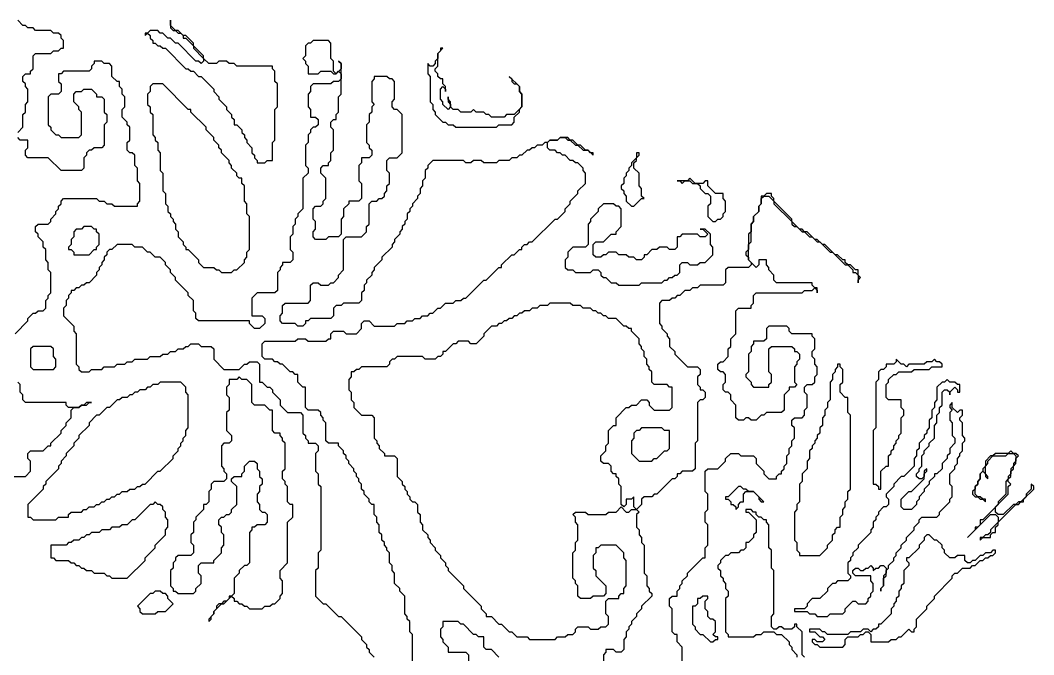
# Model space of a CAD drawing. Header units: metres. Extents: x 0 to 1000, y 0 to 1405.
# Drawn here: x 444.5 to 544, y 608.7 to 671 of the extents above; entities that cross this region are included whole.
import ezdxf

# ---------------------------------------------------------------- set-up
doc = ezdxf.new("R2010")
doc.units = ezdxf.units.M

msp = doc.modelspace()

# ---------------------------------------------------------------- linework, layer by layer
for points in [[(444.25, 660), (444.75, 660.5), (444.75, 661.75), (445, 662), (445, 662.75), (445.25, 663), (445.25, 664.25), (445, 664.5), (445, 664.75), (444.75, 665), (444.75, 665.5), (445, 665.75), (445.5, 665.75), (445.5, 666), (445.75, 666.25), (445.75, 667.5), (446, 667.75), (447.5, 667.75), (447.75, 668), (448.25, 668), (448.5, 668.25), (448.75, 668.25), (448.75, 669), (448.5, 669.25), (448.5, 669.5), (448.25, 669.75), (447.75, 669.75), (447.5, 670), (446, 670), (445.75, 670.25), (445.25, 670.25), (445, 670.5), (444.75, 670.5), (444.25, 671)], [(483, 606.75), (483, 610.75), (482.75, 611), (482.75, 612), (482.5, 612.25), (482.5, 612.5), (482.25, 612.75), (482.25, 614.5), (481.75, 615), (481.75, 615.25), (481.25, 615.75), (481.25, 616.75), (481, 617), (481, 617.5), (480.75, 617.75), (480.75, 618.75), (480.5, 619), (480.5, 619.25), (480.25, 619.5), (480.25, 619.75), (480, 620), (480, 620.5), (479.75, 620.75), (479.75, 621.5), (479.5, 621.75), (479.5, 622.25), (479.25, 622.5), (479.25, 623.5), (479, 623.5), (478.75, 623.75), (478.75, 624), (478.25, 624.5), (478.25, 624.75), (478, 625), (478, 625.5), (477.75, 625.75), (477.75, 626), (477.5, 626.25), (477.5, 626.5), (477.25, 626.75), (477.25, 627), (476.75, 627.5), (476.75, 627.75), (476.5, 628), (476.5, 628.25), (476.25, 628.5), (476.25, 628.75), (475.75, 629.25), (475.75, 629.5), (474.75, 629.5), (474.5, 629.75), (474.5, 631.5), (474.25, 631.75), (474.25, 632), (474, 632.25), (474, 632.5), (473.75, 632.75), (472.75, 632.75), (472.5, 633), (472.5, 635), (472.25, 635), (471.75, 635.5), (471.75, 636.25), (471.5, 636.25), (471.25, 636.5), (471, 636.5), (470.25, 637.25), (470, 637.25), (469.75, 637.5), (469.5, 637.5), (469.25, 637.75), (468.5, 637.75), (468.25, 638), (468.25, 639.25), (468.5, 639.5), (471.5, 639.5), (471.75, 639.75), (472.5, 639.75), (472.75, 639.5), (474.5, 639.5), (474.75, 639.75), (475, 639.75), (475, 640.25), (475.25, 640.5), (476.25, 640.5), (476.5, 640.25), (477.5, 640.25), (478, 640.75), (478, 641.25), (478.25, 641.5), (478.75, 641.5), (479.25, 641), (481.25, 641), (481.5, 641.25), (482.25, 641.25), (482.5, 641.5), (483, 641.5), (483.25, 641.75), (483.75, 641.75), (484, 642), (484.5, 642), (484.75, 642.25), (485, 642.25), (485.5, 642.75), (485.75, 642.75), (486.25, 643.25), (487, 643.25), (487.25, 643.5), (487.75, 643.5), (488, 643.75), (488.25, 643.75), (490, 645.5), (490.25, 645.5), (491.5, 646.75), (491.75, 646.75), (491.75, 647), (492.75, 648), (493, 648), (493.5, 648.5), (493.75, 648.5), (493.75, 648.75), (494, 649), (494.25, 649), (494.5, 649.25), (494.75, 649.25), (497, 651.5), (497.25, 651.5), (498, 652.25), (498, 652.5), (498.5, 653), (498.5, 653.25), (499.25, 654), (499.25, 654.25), (500, 655), (500, 656), (499.75, 656.25), (499.75, 656.5), (499.25, 657), (499, 657), (498.75, 657.25), (498.5, 657.25), (498, 657.75), (497.75, 657.75), (497.5, 658), (497.25, 658), (497, 658.25), (496.5, 658.25), (496.25, 658.5), (496.25, 659), (496.5, 659.25), (497.25, 659.25), (497.5, 659.5), (498, 659.5), (498.25, 659.25), (498.5, 659.25), (499, 658.75), (499.25, 658.75), (499.75, 658.25), (500.25, 658.25), (500.75, 657.75), (500.75, 658), (500.5, 658), (500.25, 658.25), (500, 658.25), (499.5, 658.75), (499.25, 658.75), (498.75, 659.25), (498.5, 659.25), (498.25, 659.5), (497.5, 659.5), (497.25, 659.25), (496.5, 659.25), (496.25, 659), (496, 659), (495.75, 658.75), (495.25, 658.75), (495, 658.5), (494.75, 658.5), (494.5, 658.25), (494.25, 658.25), (493.75, 657.75), (493.5, 657.75), (493.25, 657.5), (492.75, 657.5), (492.5, 657.25), (491.5, 657.25), (491.25, 657), (490, 657), (489.75, 657.25), (489, 657.25), (488.75, 657), (488.25, 657), (488, 657.25), (485, 657.25), (484.5, 656.75), (484.5, 656.5), (484.25, 656.25), (484.25, 655.5), (484, 655.25), (484, 654.75), (483.75, 654.5), (483.75, 654), (483.5, 653.75), (483.5, 653.5), (483, 653), (483, 652.75), (482.75, 652.5), (482.75, 652.25), (482.5, 652), (482.5, 651.5), (482.25, 651.25), (482.25, 651), (482, 650.75), (482, 650.5), (481.75, 650.25), (481.75, 650), (481.25, 649.5), (481.25, 649.25), (481, 649), (481, 648.75), (480, 647.75), (480, 647.5), (479.25, 646.75), (479.25, 646.5), (479, 646.25), (479, 646), (478.5, 645.5), (478.5, 645.25), (478.25, 645), (478.25, 644.5), (478, 644.25), (478, 643.5), (477.75, 643.25), (476.25, 643.25), (476, 643), (475.5, 643), (475.25, 642.75), (475.25, 642), (475, 641.75), (473, 641.75), (472.75, 641.5), (472.5, 641.5), (472.5, 641.25), (472.25, 641), (471.75, 641), (471.5, 641.25), (470.25, 641.25), (470, 641.5), (470, 642), (470.25, 642.25), (470.25, 643), (470.5, 643.25), (472.75, 643.25), (473, 643.5), (473, 645), (473.25, 645.25), (473.75, 645.25), (474, 645), (474.75, 645), (475, 645.25), (475.25, 645.25), (475.75, 645.75), (475.75, 646), (476.25, 646.5), (476.25, 649.5), (476.5, 649.75), (478, 649.75), (478.5, 650.25), (478.5, 650.75), (478.75, 651), (478.75, 653), (479, 653.25), (479.5, 653.25), (479.75, 653.5), (480, 653.5), (480.25, 653.75), (480.25, 654), (480.5, 654.25), (480.5, 654.75), (480.75, 655), (480.75, 656), (480.5, 656.25), (480.5, 657.25), (480.75, 657.5), (481.5, 657.5), (482, 658), (482, 661.75), (481.5, 662.25), (481.25, 662.25), (481, 662.5), (481, 663), (481.25, 663.25), (481.25, 665), (481, 665.25), (480.75, 665.25), (480.5, 665.5), (479.25, 665.5), (479.25, 665.25), (479, 665), (479, 663), (479.25, 662.75), (479, 662.5), (479, 662), (478.75, 661.75), (478.75, 661), (478.5, 660.75), (478.5, 659), (478.75, 658.75), (478.75, 658.5), (479, 658.25), (479, 657.75), (478.75, 657.5), (478, 657.5), (478, 657), (477.75, 656.75), (477.75, 655.25), (478, 655), (478, 653.5), (477.75, 653.25), (476.75, 653.25), (476.75, 653), (476.25, 652.5), (476.25, 651.75), (476, 651.5), (476, 650), (475.75, 649.75), (474.75, 649.75), (474.5, 649.5), (473.5, 649.5), (473.25, 649.75), (473.25, 650.25), (473.5, 650.5), (473.5, 651.25), (473.25, 651.5), (473.25, 652.5), (473.5, 652.75), (474, 652.75), (474.25, 653), (474.25, 653.25), (474.5, 653.5), (474.5, 655.5), (474, 656), (474, 656.5), (474.25, 656.75), (474.75, 656.75), (474.75, 657), (475, 657.25), (475, 658), (475.25, 658.25), (475.25, 660.25), (475, 660.5), (475, 661), (475.25, 661.25), (475.5, 661.25), (475.5, 661.75), (475.75, 662), (475.75, 663.5), (476, 663.75), (476, 666.75), (475.75, 667), (476, 666.75), (476, 666.25), (475.5, 665.75), (475.25, 666), (475.25, 667), (475, 667.25), (475, 668.75), (474.75, 669), (473.25, 669), (473, 668.75), (472.75, 668.75), (472.5, 668.5), (472.5, 667.5), (472.25, 667.25), (472.5, 667), (472.5, 666.75), (472.75, 666.5), (472.75, 665.75), (473.75, 665.75), (474, 666), (475, 666), (475.25, 665.75), (475.5, 665.75), (475.75, 666), (476, 665.75), (476, 665.25), (475.75, 665), (475.25, 665), (475, 664.75), (473.25, 664.75), (473, 664.5), (473, 664), (472.75, 663.75), (472.75, 662.5), (473, 662.25), (473, 661.5), (473.5, 661.5), (473.75, 661.25), (473.75, 660.75), (473.5, 660.5), (473.25, 660.5), (473, 660.25), (473, 660), (472.75, 659.75), (472.75, 659), (472.5, 658.75), (472.5, 656.75), (472.75, 656.5), (472.75, 656), (472.25, 655.5), (472.25, 652.5), (471.75, 652), (471.75, 651.75), (471.5, 651.5), (471.5, 651), (471.25, 650.75), (471.25, 650), (471, 649.75), (471, 648.5), (471.25, 648.25), (471.25, 647.5), (471, 647.25), (470.25, 647.25), (470.25, 647), (470, 646.75), (470, 646.5), (469.75, 646.25), (469.75, 644.5), (469.5, 644.25), (467.75, 644.25), (467.25, 643.75), (467.25, 642), (468.25, 642), (468.5, 641.75), (468.5, 641.25), (468, 640.75), (467.5, 640.75), (467, 641.25), (467, 641.5), (462, 641.5), (461.75, 641.75), (461.75, 642.25), (461.5, 642.5), (461.5, 643.5), (461, 644), (461, 644.25), (459.75, 645.5), (459.75, 645.75), (459.25, 646.25), (459.25, 646.5), (458.75, 647), (458.75, 647.25), (458.25, 647.75), (457.75, 647.75), (457.25, 648.25), (457, 648.25), (456.5, 648.75), (455.75, 648.75), (455.5, 649), (454, 649), (453.5, 648.5), (453.25, 648.5), (453, 648.25), (453, 648), (452.75, 647.75), (452.75, 647.5), (452.5, 647.25), (452.5, 647), (452.25, 646.75), (452.25, 646.5), (452, 646.25), (452, 646), (451.25, 645.25), (451, 645.25), (450.75, 645), (450.5, 645), (450.25, 644.75), (450, 644.75), (449.75, 644.5), (449.5, 644.5), (449.5, 644.25), (449.25, 644), (449.25, 643.75), (449, 643.5), (449, 643), (448.75, 642.75), (448.75, 642), (449.75, 641), (449.75, 640.5), (450, 640.25), (450, 637.25), (450.25, 637), (450.25, 636.75), (450.5, 636.5), (451.25, 636.5), (451.5, 636.75), (452.5, 636.75), (452.75, 637), (453.75, 637), (454, 637.25), (454.75, 637.25), (455, 637.5), (455.5, 637.5), (455.75, 637.75), (457, 637.75), (457.25, 638), (458.25, 638), (458.5, 638.25), (459, 638.25), (459.25, 638.5), (459.75, 638.5), (460, 638.75), (460.5, 638.75), (460.75, 639), (461, 639), (461.25, 639.25), (462, 639.25), (462.25, 639), (463.25, 639), (463.5, 638.75), (463.5, 637.75), (464.5, 636.75), (466, 636.75), (466.5, 637.25), (466.75, 637.25), (467, 637.5), (467.75, 637.5), (468, 637.25), (468, 635.5), (468.25, 635.5), (468.75, 635), (469, 635), (469.25, 634.75), (469.25, 634.5), (470, 633.75), (470, 633.25), (470.75, 632.5), (472, 632.5), (472.25, 632.25), (472.25, 630.5), (472.5, 630.25), (472.5, 630), (472.75, 629.75), (472.75, 629.5), (473.5, 629.5), (473.75, 629.25), (473.75, 628.75), (473.5, 628.5), (473.5, 626.75), (473.75, 626.5), (473.75, 625.5), (474, 625.25), (474, 619), (473.75, 618.75), (473.75, 617.25), (473.5, 617), (473.5, 614.5), (474.25, 613.75), (474.5, 613.75), (475.75, 612.5), (476, 612.5), (478, 610.5), (478, 610.25), (478.5, 609.75), (478.5, 609.5), (478.75, 609.25), (478.75, 609), (479.25, 608.5)], [(444, 640.25), (445.25, 641.5), (445.25, 641.75), (445.75, 642.25), (446, 642.25), (446.25, 642.5), (446.75, 642.5), (447, 642.75), (447, 643.5), (447.25, 643.75), (447.25, 644), (447.5, 644.25), (447.5, 646.25), (447.25, 646.5), (447.25, 647.25), (447, 647.5), (447, 648.5), (446.75, 648.75), (446.75, 649.25), (446.25, 649.75), (446.25, 650), (446, 650.25), (446, 650.75), (446.25, 651), (447.25, 651), (447.5, 651.25), (447.5, 651.5), (448, 652), (448, 652.25), (448.25, 652.5), (448.25, 652.75), (448.5, 653), (448.5, 653.25), (448.75, 653.5), (452, 653.5), (452.25, 653.25), (452.75, 653.25), (453, 653), (453.5, 653), (453.75, 652.75), (456, 652.75), (456, 653), (456.25, 653.25), (456.25, 655), (456, 655.25), (456, 656.5), (455.75, 656.75), (455.75, 657.75), (455.5, 658), (455.25, 658), (455, 658.25), (455, 659), (455.25, 659.25), (455.25, 660.5), (455, 660.75), (455, 661), (454.5, 661.5), (454.5, 662.25), (454.75, 662.5), (454.75, 663.5), (454.5, 663.75), (454.5, 664.25), (454.25, 664.5), (454.25, 665), (454, 665), (453.5, 665.5), (453.5, 666.5), (453.25, 666.75), (452.75, 666.75), (452.5, 667), (451.75, 667), (451.75, 666.75), (451.5, 666.5), (451.5, 666.25), (451.25, 666), (448.75, 666), (448.5, 665.75), (448.25, 665.75), (448.25, 665), (448.5, 664.75), (448.5, 664), (448.25, 663.75), (447.5, 663.75), (447.25, 663.5), (447.25, 660.75), (447.5, 660.5), (447.5, 660.25), (448, 659.75), (448.25, 659.75), (448.5, 659.5), (450.25, 659.5), (450.5, 659.75), (450.5, 662), (450.25, 662.25), (450.25, 662.5), (449.75, 663), (449.75, 663.75), (450, 664), (450.5, 664), (450.75, 664.25), (451.5, 664.25), (452, 663.75), (452, 663.5), (452.5, 663.5), (452.75, 663.25), (452.75, 662), (453, 661.75), (453, 661), (452.75, 660.75), (452.75, 658.75), (452.5, 658.5), (451.75, 658.5), (451.5, 658.25), (451.25, 658.25), (451, 658), (451, 657.75), (450.75, 657.5), (450.75, 656.5), (450.5, 656.25), (448.5, 656.25), (447.25, 657.5), (445.25, 657.5), (445, 657.75), (445, 658.25), (445.25, 658.5), (445.25, 659.25), (444.5, 659.25), (444.25, 659.5)], [(509.5, 608), (509.5, 609.5), (509, 610), (509, 610.75), (508.75, 610.75), (508.5, 611), (508.5, 613.25), (508.25, 613.5), (508.25, 614.25), (508.5, 614.5), (509, 614.5), (509, 615), (509.25, 615.25), (509.25, 615.5), (509.5, 615.75), (509.5, 616), (510, 616.5), (510, 616.75), (511.5, 618.25), (511.75, 618.25), (511.75, 619.25), (512, 619.5), (512, 621.5), (511.75, 621.75), (511.75, 622.75), (512, 623), (512, 624.5), (511.75, 624.75), (511.75, 626.75), (512, 627), (513, 627), (513.75, 627.75), (513.75, 628), (514.25, 628.5), (515, 628.5), (515.25, 628.25), (516.5, 628.25), (516.75, 628), (516.75, 627.5), (517.5, 626.75), (517.5, 626.5), (518, 626), (518.75, 626), (518.75, 626.25), (519, 626.5), (519.25, 626.5), (519.25, 626.75), (519.5, 627), (519.5, 627.25), (519.75, 627.5), (519.75, 628.25), (520, 628.5), (520, 629), (520.25, 629.25), (520.25, 629.75), (520.5, 630), (520.5, 631), (520.25, 631.25), (520.25, 631.75), (520.5, 632), (521.25, 632), (521.5, 632.25), (521.5, 632.75), (521.75, 633), (521.75, 634.25), (521.5, 634.5), (521.5, 635), (521.75, 635.25), (522.25, 635.25), (522.5, 635.5), (522.5, 636), (522.75, 636.25), (522.75, 637), (522.5, 637.25), (522.5, 637.75), (522.25, 638), (522.25, 638.5), (522.5, 638.75), (522.5, 639.75), (522.25, 640), (522.25, 640.25), (520.25, 640.25), (520, 640.5), (520, 640.75), (519.75, 641), (518, 641), (517.75, 640.75), (517.75, 639.75), (517.5, 639.5), (516.5, 639.5), (516.5, 639.25), (516.25, 639), (516.25, 638.5), (516, 638.25), (516, 636.5), (515.75, 636.25), (515.75, 636), (516.25, 635.5), (516.25, 635.25), (516.5, 635), (518, 635), (518, 635.25), (518.25, 635.5), (518.25, 636.25), (518, 636.5), (518, 638.75), (518.25, 639), (520.25, 639), (520.5, 638.75), (520.5, 638.5), (520.75, 638.5), (521, 638.25), (521, 637.75), (520.75, 637.5), (520.75, 637.25), (520.5, 637), (520.5, 635.5), (520.75, 635.25), (520.5, 635), (520, 635), (520, 634.75), (519.5, 634.25), (519.5, 632.75), (519.25, 632.5), (517.75, 632.5), (517.5, 632.25), (517.25, 632.25), (516.75, 631.75), (516.25, 631.75), (516, 632), (515.75, 632), (515.5, 631.75), (515, 631.75), (514.75, 632), (514.75, 633.25), (514.25, 633.75), (514.25, 634.25), (514, 634.5), (513.75, 634.5), (513.5, 634.75), (513.5, 635.25), (513.75, 635.5), (513.75, 636.25), (513.5, 636.5), (513.25, 636.5), (513, 636.75), (513, 637.25), (513.25, 637.5), (513.5, 637.5), (514, 638), (514, 638.75), (514.25, 639), (514.25, 639.75), (514.75, 640.25), (514.75, 642.5), (515, 642.75), (516.25, 642.75), (516.25, 643), (516.5, 643.25), (516.5, 644), (516.75, 644.25), (521.25, 644.25), (521.5, 644.5), (522.25, 644.5), (522.5, 644.75), (522.75, 644.5), (522.75, 644.25), (522.75, 644.75), (522.5, 644.75), (522.25, 645), (522.25, 645.25), (518.75, 645.25), (518.5, 645.5), (518.5, 646), (518, 646.5), (518, 646.75), (517.75, 647), (517.75, 647.5), (517, 647.5), (517, 647), (516.75, 646.75), (516, 647.5), (516, 649), (516.25, 649.25), (516.25, 651), (516.5, 651.25), (516.5, 651.75), (517, 652.25), (517, 652.75), (517.25, 653), (517.25, 653.5), (517.5, 653.75), (518, 653.75), (518.5, 653.25), (518.5, 653), (520.25, 651.25), (520.25, 651), (520.5, 650.75), (520.75, 650.75), (521.25, 650.25), (521.5, 650.25), (522, 649.75), (522.25, 649.75), (522.75, 649.25), (523, 649.25), (524, 648.25), (524.25, 648.25), (525.5, 647), (525.75, 647), (526.25, 646.5), (526.25, 646.25), (526.5, 646.25), (526.75, 646), (526.75, 645.25), (526.75, 645.5), (527, 645.75), (526.75, 646), (526.75, 646.5), (526.5, 646.5), (526, 647), (525.75, 647), (525.5, 647.25), (525.5, 647.5), (525.25, 647.5), (524.75, 648), (524.5, 648), (523.5, 649), (523.25, 649), (522.75, 649.5), (522.5, 649.5), (521.75, 650.25), (521.5, 650.25), (521.25, 650.5), (521, 650.5), (520.25, 651.25), (520.25, 651.5), (518.5, 653.25), (518.5, 653.5), (518.25, 653.75), (518.25, 654), (517.75, 654), (517.5, 653.75), (517.25, 653.75), (517.25, 653), (517, 652.75), (517, 652.25), (516.5, 651.75), (516.5, 651.25), (516.25, 651), (516.25, 650.25), (516, 650), (516, 648.5), (515.75, 648.25), (515.75, 648), (516, 647.75), (516, 647.5), (516.25, 647.25), (516.25, 647), (516, 646.75), (514, 646.75), (513.75, 646.5), (513.75, 645.25), (513.5, 645), (511.25, 645), (511, 644.75), (510.5, 644.75), (510.25, 644.5), (509.75, 644.5), (509.25, 644), (509, 644), (508.75, 643.75), (508.5, 643.75), (508.25, 643.5), (507.5, 643.5), (507.25, 643.25), (507.25, 641.25), (507.5, 641), (507.5, 640.75), (508, 640.25), (508, 640), (508.25, 639.75), (508.25, 639), (508.75, 638.5), (508.75, 638.25), (510, 637), (511, 637), (511.25, 636.75), (511.25, 636.25), (511, 636), (511, 635.25), (511.25, 635), (511.25, 634.75), (511.5, 634.75), (511.75, 634.5), (511.75, 634), (511.5, 633.75), (511.25, 633.75), (511, 633.5), (511, 629.75), (510.75, 629.5), (510.75, 627), (510.5, 626.75), (509.5, 626.75), (509.25, 626.5), (509, 626.5), (509, 626.25), (508.75, 626), (508.5, 626), (507, 624.5), (506.75, 624.5), (506.5, 624.25), (505.75, 624.25), (505.5, 624), (505.5, 623.5), (505, 623), (504.75, 623.25), (504.75, 624.25), (504.5, 624), (504, 624), (504, 623.5), (503.75, 623.25), (503.5, 623.5), (503.5, 625.25), (503.25, 625.5), (503.25, 626), (503, 626.25), (503, 626.5), (502.75, 626.5), (502.5, 626.75), (502.5, 627.25), (502.25, 627.5), (501.75, 627.5), (501.5, 627.75), (501.5, 628.25), (502, 628.75), (502, 629.25), (502.25, 629.5), (502.25, 630.75), (502.75, 631.25), (503, 631.25), (503, 632), (504, 633), (504.25, 633), (504.5, 633.25), (505, 633.25), (505.5, 633.75), (506, 633.75), (506.25, 633.5), (506.25, 633.25), (506.75, 632.75), (508.25, 632.75), (508.5, 633), (508.5, 635), (508.25, 635), (508, 635.25), (506.75, 635.25), (506.5, 635.5), (506.5, 636.5), (506.25, 636.75), (506.25, 637), (506, 637.25), (506, 637.75), (505.75, 638), (505.75, 638.5), (505.5, 638.75), (505.5, 639), (505.25, 639.25), (505.25, 639.75), (504.5, 640.5), (504.5, 640.75), (504.25, 640.75), (504, 641), (503.75, 641), (503, 641.75), (502.25, 641.75), (502, 642), (501.75, 642), (501.5, 642.25), (501.25, 642.25), (501, 642.5), (500.75, 642.5), (500.5, 642.75), (499.75, 642.75), (499.5, 643), (498.75, 643), (498.5, 643.25), (496.5, 643.25), (496.25, 643), (495.5, 643), (495.25, 642.75), (494.75, 642.75), (494.5, 642.5), (494, 642.5), (493.75, 642.25), (493.5, 642.25), (493.25, 642), (493, 642), (492.75, 641.75), (492.5, 641.75), (492.25, 641.5), (492, 641.5), (491.75, 641.25), (491.5, 641.25), (491.25, 641), (490.75, 641), (490, 640.25), (490, 640), (489.25, 639.25), (488.75, 639.25), (488.5, 639.5), (487.5, 639.5), (487.25, 639.25), (487, 639.25), (486.25, 638.5), (486, 638.5), (486, 638.25), (485.75, 638), (485.5, 638), (485.25, 637.75), (484.25, 637.75), (484, 638), (481.5, 638), (481.25, 637.75), (481, 637.75), (480.75, 637.5), (480.75, 637.25), (480.5, 637), (478, 637), (477.75, 636.75), (477.5, 636.75), (477.25, 636.5), (477, 636.5), (477, 636), (476.75, 635.75), (476.75, 634.75), (477, 634.5), (477, 633.75), (477.25, 633.5), (477.25, 633), (478, 632.25), (479, 632.25), (479.25, 632), (479.25, 630), (479.5, 629.75), (479.5, 629.5), (479.75, 629.25), (479.75, 629), (480.25, 628.5), (480.25, 628.25), (481.25, 628.25), (481.5, 628), (481.5, 626.25), (482, 625.75), (482, 625.5), (482.25, 625.25), (482.25, 625), (482.5, 624.75), (482.5, 624.5), (482.75, 624.25), (482.75, 624), (483, 623.75), (483.25, 623.75), (483.5, 623.5), (483.5, 622.75), (483.75, 622.5), (483.75, 621.75), (484, 621.5), (484, 621), (484.5, 620.5), (484.5, 620.25), (484.75, 620), (484.75, 619.75), (485.25, 619.25), (485.25, 619), (485.75, 618.5), (485.75, 618.25), (486.25, 617.75), (486.25, 617.5), (486.5, 617.25), (486.5, 617), (488, 615.5), (488, 615.25), (489.75, 613.5), (489.75, 613.25), (490.25, 612.75), (490.25, 612.5), (490.75, 612.5), (491.5, 611.75), (491.75, 611.75), (492.5, 611), (492.75, 611), (493.25, 610.5), (494.25, 610.5), (494.5, 610.25), (497, 610.25), (497.25, 610.5), (498, 610.5), (498.25, 610.75), (498.75, 610.75), (499, 611), (499, 611.25), (499.25, 611.5), (500.25, 611.5), (500.5, 611.25), (501.25, 611.25), (501.5, 611.5), (502, 611.5), (502.25, 611.75), (502.25, 612.5), (502, 612.75), (502, 614), (502.25, 614.25), (503.25, 614.25), (503.25, 614.5), (503.5, 614.75), (503.75, 614.75), (503.75, 615.25), (504, 615.5), (504, 618), (503.75, 618.25), (503.75, 618.75), (503, 619.5), (501.5, 619.5), (501.25, 619.25), (501, 619.25), (501, 618.75), (500.75, 618.5), (500.75, 617.25), (501, 617), (501, 616.5), (502, 615.5), (502, 614.75), (501.75, 614.5), (500.75, 614.5), (500.5, 614.25), (499.5, 614.25), (499.25, 614.5), (499.25, 615.5), (499, 615.75), (499, 616), (498.75, 616.25), (498.75, 618.75), (499, 619), (499, 619.75), (499.25, 620), (499.25, 621.5), (499, 621.75), (499, 622.25), (498.75, 622.5), (499, 622.75), (500, 622.75), (500.25, 622.5), (502, 622.5), (502.25, 622.75), (503, 622.75), (503.5, 623.25), (504, 622.75), (504.25, 622.75), (504.5, 623), (505, 623), (505.25, 622.75), (505, 622.5), (505, 621.25), (505.25, 621), (505.25, 620.5), (505.5, 620.25), (505.5, 619.75), (505.75, 619.5), (505.75, 616.75), (506, 616.5), (506, 615.5), (506.25, 615.25), (506.25, 615), (506.5, 614.75), (506.5, 614.5), (505.5, 613.5), (505.5, 613.25), (505, 612.75), (505, 612.5), (504.5, 612), (504.5, 611.75), (504.25, 611.5), (504.25, 611.25), (504, 611), (504, 610.5), (503.75, 610.25), (503.75, 609.25), (503.5, 609), (503, 609), (502.75, 609.25), (502, 609.25), (502, 609), (501.75, 608.75), (501.75, 607.75)], [(443.75, 626.25), (445, 626.25), (445.5, 626.75), (445.5, 627.75), (445.25, 628), (445.25, 628.5), (445.5, 628.75), (446.75, 628.75), (447.25, 629.25), (447.5, 629.25), (447.5, 629.5), (448.5, 630.5), (448.5, 630.75), (449, 631.25), (449, 631.5), (449.5, 632), (449.5, 632.75), (449.75, 633), (450.25, 633), (450.5, 633.25), (451, 633.25), (451.25, 633.5), (451.5, 633.5), (451, 633.5), (450.75, 633.25), (450.5, 633.25), (450.25, 633), (449.25, 633), (449, 633.25), (449, 633.5), (445, 633.5), (444.75, 633.75), (444.75, 634.25), (444.5, 634.5), (444.5, 635.25), (444.25, 635.5)], [(521.5, 608.5), (521.25, 608.75), (521.25, 611), (520.75, 611.5), (520.75, 611.75), (520.5, 611.75), (520.5, 611.5), (520.25, 611.25), (519.5, 611.25), (519.25, 611.5), (519, 611.5), (518.75, 611.25), (518.5, 611.25), (518.25, 611.5), (518.25, 612.5), (518.5, 612.75), (518.5, 617), (518.25, 617.25), (518.25, 619), (518, 619.25), (518, 621.5), (517.75, 621.75), (517.75, 622), (517.5, 622), (517.25, 622.25), (517, 622.25), (516.75, 622.5), (516.75, 622.75), (516.5, 622.75), (516.25, 623), (515.75, 623), (515.75, 622.75), (516, 622.75), (516.75, 622), (516.75, 620.75), (516.5, 620.5), (516.5, 620.25), (516, 619.75), (515.75, 619.75), (515.75, 619.25), (515.5, 619), (515.25, 619), (515, 618.75), (514.25, 618.75), (514, 618.5), (513.75, 618.5), (513.25, 618), (513.25, 617.75), (513, 617.5), (513, 617.25), (513.25, 617), (513.25, 616.5), (513.5, 616.25), (513.5, 616), (513.75, 615.75), (513.75, 615.25), (514, 615), (514, 614.5), (513.75, 614.25), (513.75, 611), (514, 610.75), (514, 610.5), (516.5, 610.5), (516.75, 610.75), (517.25, 610.75), (517.5, 611), (518.5, 611), (518.75, 610.75), (519.25, 610.75), (520, 610), (520, 609.75), (520.25, 609.5), (520.25, 609.25), (520.75, 608.75), (520.75, 608.5)], [(491.5, 608.5), (490.75, 609.25), (490.25, 609.25), (490, 609.5), (490, 610.5), (489.5, 610.5), (489.25, 610.75), (489, 610.75), (488, 611.75), (487.75, 611.75), (487.5, 612), (486, 612), (486, 611.5), (485.75, 611.25), (485.75, 610.5), (486, 610.25), (486, 610), (486.5, 609.5), (486.5, 609), (488.25, 609), (488.5, 608.75), (488.5, 608)]]:
    msp.add_lwpolyline(points)
for points in [[(459.25, 671), (459.25, 670.25), (459.5, 670), (459.75, 670), (460, 669.75), (460.25, 669.75), (460.5, 669.5), (460.5, 669.25), (460.75, 669.25), (461.5, 668.5), (461.5, 668.25), (462.5, 667.25), (462.5, 667), (462.25, 666.75), (462, 667), (461.75, 667), (460, 668.75), (459.75, 668.75), (459.25, 669.25), (459, 669.25), (458.5, 669.75), (458.25, 669.75), (458, 670), (457.25, 670), (457, 669.75), (456.75, 669.75), (456.75, 669.5), (457, 669.75), (457.25, 669.5), (457.25, 669.25), (457.5, 669), (457.5, 668.75), (457.75, 668.75), (458, 668.5), (458.25, 668.5), (458.5, 668.25), (458.75, 668.25), (460.75, 666.25), (461, 666.25), (461.25, 666), (461.5, 666), (462, 665.5), (462.25, 665.5), (463.5, 664.25), (463.5, 664), (464, 663.5), (464, 663.25), (464.75, 662.5), (464.75, 662.25), (465.25, 661.75), (465.25, 661.5), (465.5, 661.25), (465.5, 660.75), (465.75, 660.75), (466.25, 660.25), (466.25, 660), (466.5, 659.75), (466.5, 659.5), (466.75, 659.25), (466.75, 659), (467.25, 658.5), (467.25, 658), (467.5, 657.75), (467.5, 657.5), (467.75, 657.25), (467.75, 657), (468.5, 657), (468.75, 657.25), (469.25, 657.25), (469.25, 659), (469.5, 659.25), (469.5, 662.25), (469.75, 662.5), (469.75, 664.75), (469.5, 665), (469.5, 666), (469.25, 666.25), (469.25, 666.5), (465.75, 666.5), (465.5, 666.75), (465, 666.75), (464.75, 667), (464, 667), (463.75, 666.75), (463, 666.75), (462.5, 667.25), (462.5, 667.5), (461.5, 668.5), (461.5, 668.75), (460.75, 669.5), (460.5, 669.5), (460, 670), (459.75, 670), (459.25, 670.5)], [(485.75, 668.25), (485.75, 668), (485.5, 667.75), (485.5, 667.25), (485.25, 667), (485.25, 666.75), (485, 666.5), (484.75, 666.5), (484.5, 666.75), (484.5, 665.75), (484.75, 665.5), (484.75, 663), (485, 662.75), (485, 662.25), (485.25, 662), (485.25, 661.75), (486, 661), (486.25, 661), (486.5, 660.75), (487, 660.75), (487.25, 660.5), (491.25, 660.5), (491.5, 660.75), (492.75, 660.75), (493, 661), (493, 661.5), (493.5, 662), (493.5, 662.25), (493.75, 662.5), (493.75, 663.75), (493.5, 664), (493.5, 664.5), (492.5, 665.5), (492.75, 665.25), (492.75, 665), (493, 664.75), (493.25, 664.75), (493.5, 664.5), (493.5, 664), (493.75, 663.75), (493.75, 662.5), (493, 661.75), (492.25, 661.75), (492, 661.5), (490.75, 661.5), (490.5, 661.75), (490.25, 661.75), (490, 662), (489.25, 662), (489, 662.25), (488.75, 662), (487.75, 662), (487.5, 662.25), (487, 662.25), (486.75, 662.5), (486.75, 663), (486.5, 663.25), (486.5, 663.5), (486.5, 663), (486.75, 662.75), (486.75, 662.5), (486.5, 662.25), (486, 662.75), (486, 663), (485.75, 663.25), (485.75, 664.25), (486, 664.5), (486.25, 664.25), (486.25, 664), (486.25, 664.5), (486, 664.75), (486, 665.25), (485.75, 665.25), (485.5, 665.5), (485.5, 665.75), (485.25, 666), (485.25, 666.25), (485.5, 666.5), (485.5, 667.75), (486, 668.25)], [(457.5, 664.75), (457.25, 664.5), (457.25, 664), (457, 663.75), (457, 662.75), (457.25, 662.5), (457.25, 662), (457.5, 661.75), (457.5, 659.75), (457.75, 659.5), (457.75, 659.25), (458, 659), (458, 658.25), (458.25, 658), (458.25, 656.25), (458.5, 656), (458.5, 654.25), (458.75, 654), (458.75, 653), (459, 652.75), (459, 652.25), (459.25, 652), (459.25, 651.75), (459.5, 651.5), (459.5, 651.25), (459.75, 651), (459.75, 650.5), (460, 650.25), (460, 649.75), (460.5, 649.25), (460.5, 649), (460.75, 648.75), (460.75, 648.5), (461, 648.5), (462, 647.5), (462, 647.25), (462.5, 646.75), (463.5, 646.75), (463.75, 646.5), (464, 646.5), (464.25, 646.25), (465.25, 646.25), (465.5, 646.5), (465.75, 646.5), (466.5, 647.25), (466.5, 647.5), (466.75, 647.75), (466.75, 648.25), (467, 648.5), (467, 651.75), (466.75, 652), (466.75, 653), (466.5, 653.25), (466.5, 654.75), (466.25, 655), (466.25, 655.5), (466, 655.5), (465.75, 655.75), (465.75, 656), (465.25, 656.5), (465.25, 656.75), (465, 657), (465, 657.25), (464.25, 658), (464.25, 658.25), (464, 658.5), (464, 658.75), (463.5, 659.25), (463.5, 659.5), (462.75, 660.25), (462.75, 660.5), (461.25, 662), (461.25, 662.25), (461, 662.25), (458.5, 664.75)], [(505, 658), (505, 657.5), (504.5, 657), (504.5, 656.75), (504.25, 656.5), (504.25, 656.25), (504, 656), (504, 655.75), (503.75, 655.5), (503.75, 655), (503.5, 654.75), (503.5, 654.5), (503.75, 654.25), (503.75, 654), (504, 653.75), (504, 653.25), (504.5, 652.75), (504.75, 652.75), (505.5, 653.5), (505.75, 653.5), (505.5, 653.75), (505.5, 654.5), (505.25, 654.75), (505.25, 656), (504.75, 656.5), (504.75, 657), (505, 657.25), (505, 657.5), (505.25, 657.75), (505.25, 658)], [(510.25, 655.5), (510, 655.25), (509, 655.25), (509.25, 655.25), (509.5, 655), (509.75, 655.25), (510.25, 655.25), (510.5, 655), (511, 655), (511.25, 654.75), (511.25, 654.5), (511.75, 654), (512, 654), (512.25, 653.75), (512.25, 653), (512, 652.75), (512, 651.75), (512.5, 651.25), (512.75, 651.25), (513, 651.5), (513.25, 651.5), (513.5, 651.75), (513.5, 652), (513.75, 652.25), (513.75, 653.25), (513.5, 653.5), (513.5, 654), (512.75, 654), (512, 654.75), (512, 655.25), (511.75, 655.25), (511.5, 655), (510.75, 655)], [(501.75, 653), (501.25, 652.5), (501.25, 652.25), (500.5, 651.5), (500.5, 651.25), (500.25, 651), (500.25, 649), (500, 648.75), (498.75, 648.75), (498.25, 648.25), (498.25, 647.75), (498, 647.5), (498, 646.75), (498.25, 646.5), (498.75, 646.5), (499, 646.25), (500.5, 646.25), (500.75, 646.5), (501.25, 646.5), (501.5, 646.25), (501.5, 646), (501.75, 645.75), (502, 645.75), (502.5, 645.25), (503, 645.25), (503.25, 645), (505.25, 645), (505.5, 645.25), (507.5, 645.25), (507.75, 645.5), (508, 645.5), (508.25, 645.75), (508.5, 645.75), (508.75, 646), (509, 646), (509.25, 646.25), (509.25, 647), (509.5, 647.25), (510, 647.25), (510.25, 647), (511, 647), (511.25, 647.25), (511.75, 647.25), (512.5, 648), (512.5, 648.75), (512.25, 649), (512.25, 650), (511.75, 650.5), (511.25, 650.5), (511.5, 650.5), (512, 650), (511.75, 649.75), (511.25, 649.75), (511, 650), (509.5, 650), (509.25, 649.75), (509, 649.75), (509, 648.75), (508.75, 648.5), (508.25, 648.5), (508, 648.75), (507.25, 648.75), (507, 648.5), (506.5, 648.5), (506, 648), (505.75, 648), (505.75, 647.75), (505.5, 647.5), (505, 647.5), (504.75, 647.75), (504.25, 647.75), (504, 648), (503.25, 648), (503, 648.25), (502.25, 648.25), (502, 648), (501.75, 648), (501.5, 647.75), (501, 647.75), (500.75, 648), (500.75, 649), (501, 649.25), (501.75, 649.25), (502.5, 650), (503, 650), (503, 650.25), (503.5, 650.75), (503.5, 652.5), (503.25, 652.75), (503, 652.75), (502.75, 653)], [(450.75, 650.75), (450.5, 650.5), (450, 650.5), (449.75, 650.25), (449.75, 649.75), (449.5, 649.5), (449.5, 649), (449.25, 648.75), (449.25, 648.5), (449.5, 648.5), (449.75, 648.25), (449.75, 648), (451.25, 648), (451.75, 648.5), (452, 648.5), (452, 648.75), (452.25, 649), (452.25, 650), (452, 650.25), (452, 650.5), (451.75, 650.5), (451.5, 650.75)], [(445.75, 639), (445.5, 638.75), (445.5, 637), (445.75, 636.75), (447.75, 636.75), (448, 637), (448, 637.75), (447.75, 638), (447.75, 638.75), (447.5, 639)], [(524.75, 637.25), (524.75, 637), (524.5, 636.75), (524.5, 636.5), (524.25, 636.25), (524.25, 635.75), (524, 635.5), (524, 633.75), (523.75, 633.5), (523.75, 633), (523.5, 632.75), (523.5, 632.25), (523.25, 632), (523.25, 631.25), (523, 631), (523, 630.5), (522.75, 630.25), (522.75, 630), (522.5, 629.75), (522.5, 629.5), (522.25, 629.25), (522.25, 629), (522, 628.75), (522, 628), (521.75, 627.75), (521.75, 627), (521.25, 626.5), (521.25, 625.75), (521, 625.5), (521, 623.75), (520.75, 623.5), (520.75, 623), (520.5, 622.75), (520.5, 620), (520.75, 619.75), (520.75, 619), (521, 618.75), (521, 618.5), (523, 618.5), (523.75, 619.25), (523.75, 619.5), (524.25, 620), (524.25, 620.5), (524.5, 620.75), (524.5, 621), (524.75, 621.25), (525, 621.25), (525, 622.25), (525.25, 622.5), (525.25, 623), (525.5, 623.25), (525.5, 623.75), (525.75, 624), (525.75, 624.75), (526, 625), (526, 632.25), (525.75, 632.5), (525.75, 634), (525.5, 634), (525, 634.5), (525, 635.25), (525.25, 635.5), (525.25, 636.75), (525, 637), (525, 637.25)], [(530.5, 637.75), (530.5, 637.5), (530.25, 637.25), (529.5, 637.25), (529.5, 637), (529.25, 636.75), (529, 636.75), (528.75, 636.5), (528.75, 635.75), (528.5, 635.5), (528.5, 631), (528.25, 630.75), (528.25, 625.5), (528.5, 625.5), (528.75, 625.25), (528.75, 625), (529, 625), (529, 626.75), (529.5, 627.25), (529.75, 627.25), (529.75, 628.25), (530, 628.5), (530, 628.75), (530.25, 629), (530.25, 629.25), (530.5, 629.5), (530.5, 629.75), (530.75, 630), (530.75, 630.25), (531, 630.5), (531, 632), (531.25, 632.25), (531.25, 632.75), (531, 633), (531, 633.75), (529.75, 633.75), (529.5, 634), (529.5, 635.25), (529.75, 635.5), (529.75, 635.75), (530.25, 636.25), (530.5, 636.25), (530.75, 636.5), (532, 636.5), (532.25, 636.75), (533.75, 636.75), (534, 637), (535, 637), (535, 637.25), (534.75, 637.5), (534.5, 637.5), (534.25, 637.75), (534, 637.5), (533.5, 637.5), (533.25, 637.25), (531.75, 637.25), (531.5, 637), (531.25, 637.25), (531, 637.25)], [(466, 636), (465.75, 635.75), (465, 635.75), (465, 635.25), (464.75, 635), (464.75, 634.25), (465, 634), (465, 632.75), (464.75, 632.5), (464.75, 630.75), (465.25, 630.25), (465.25, 629.75), (465, 629.5), (464.5, 629.5), (464.25, 629.25), (464.25, 627.25), (464.5, 627), (464.5, 626.75), (464.75, 626.5), (464.75, 626), (464.5, 625.75), (463.5, 625.75), (463.25, 625.5), (463.25, 625), (463, 624.75), (463, 623.75), (462.75, 623.5), (462.5, 623.5), (462.5, 623), (461.75, 622.25), (461.75, 622), (461.5, 621.75), (461.5, 620.75), (461.25, 620.5), (461.25, 619.75), (461.5, 619.5), (461.5, 618.75), (461.25, 618.5), (460, 618.5), (459.75, 618.25), (459.75, 618), (459.5, 617.75), (459.5, 617.25), (459.25, 617), (459.25, 615.5), (459.5, 615.25), (459.5, 615), (459.75, 615), (460, 614.75), (461.5, 614.75), (461.75, 615), (461.75, 615.25), (462.25, 615.75), (462.25, 616.5), (462, 616.75), (462, 617.5), (462.25, 617.75), (463.5, 617.75), (463.5, 618), (464.25, 618.75), (464.25, 619.25), (464.5, 619.5), (464.5, 620.5), (464.25, 620.75), (464.25, 621.25), (464, 621.5), (464, 622), (464.25, 622.25), (464.5, 622.25), (464.75, 622.5), (465, 622.5), (465.25, 622.75), (465.25, 623), (465.75, 623.5), (465.75, 625.25), (465.25, 625.75), (465.25, 626), (465.5, 626.25), (466.25, 626.25), (466.25, 626.5), (466.5, 626.75), (466.5, 627.25), (467, 627.75), (467.5, 627.75), (467.75, 627.5), (467.75, 627), (468, 626.75), (468, 626.25), (468.25, 626), (468.25, 625.5), (468, 625.25), (468, 624.75), (467.75, 624.5), (467.75, 623.75), (468, 623.5), (468, 623), (468.25, 622.75), (468.5, 622.75), (468.75, 622.5), (468.75, 621.75), (468.5, 621.5), (467.75, 621.5), (467.5, 621.25), (467.25, 621.25), (467.25, 621), (467, 620.75), (467, 617.75), (466.75, 617.5), (466.5, 617.5), (466, 617), (466, 616.75), (465.5, 616.25), (465.5, 614.75), (465.25, 614.5), (465, 614.5), (465, 614.25), (464.75, 614), (464.5, 614), (464.25, 613.75), (464, 613.75), (463.75, 613.5), (463.75, 613.25), (463.5, 613), (463.5, 612.75), (463, 612.25), (463, 612), (463.25, 612.25), (463.25, 612.5), (463.5, 612.75), (463.5, 613), (464.25, 613.75), (464.5, 613.75), (465.25, 614.5), (465.5, 614.25), (465.5, 614), (465.75, 614), (466, 613.75), (466.25, 613.75), (466.5, 613.5), (466.75, 613.5), (467, 613.25), (468.25, 613.25), (468.5, 613.5), (469, 613.5), (469.25, 613.75), (469.5, 613.75), (470, 614.25), (470, 614.5), (470.25, 614.75), (470.25, 616), (470, 616.25), (470, 617), (470.75, 617.75), (470.75, 621.75), (471.25, 622.25), (471.25, 623.5), (471, 623.5), (470.75, 623.75), (470.75, 625.25), (470.5, 625.5), (470.5, 625.75), (470.25, 626), (470.25, 626.75), (470.5, 627), (470.5, 629.5), (470.25, 629.75), (470.25, 630), (470, 630.25), (470, 630.5), (469.5, 630.5), (469.25, 630.75), (469.25, 632.75), (469, 632.75), (468.5, 633.25), (467.5, 633.25), (467.25, 633.5), (467.25, 635.25), (466.75, 635.75), (466.25, 635.75)], [(458.25, 635.5), (458, 635.25), (457.5, 635.25), (457.25, 635), (457, 635), (456.75, 634.75), (456.25, 634.75), (456, 634.5), (455.75, 634.5), (455.5, 634.25), (455.25, 634.25), (455, 634), (454.5, 634), (454.25, 633.75), (454, 633.75), (453.25, 633), (453, 633), (452.25, 632.25), (452, 632.25), (451.25, 631.5), (451.25, 631.25), (450.25, 630.25), (450.25, 630), (449.75, 629.5), (449.75, 629.25), (449, 628.5), (449, 628.25), (448.5, 627.75), (448.5, 627.5), (448.25, 627.25), (448.25, 627), (447, 625.75), (447, 625.5), (446.75, 625.25), (446.75, 625), (445.25, 623.5), (445.25, 622.25), (445.5, 622.25), (445.75, 622), (448, 622), (448.25, 622.25), (449.25, 622.25), (449.25, 622.5), (449.5, 622.75), (450.5, 622.75), (450.75, 623), (451, 623), (451.25, 623.25), (451.75, 623.25), (452, 623.5), (452.25, 623.5), (452.5, 623.75), (452.75, 623.75), (453, 624), (453.25, 624), (453.5, 624.25), (453.75, 624.25), (454, 624.5), (454.25, 624.5), (454.5, 624.75), (455, 624.75), (455.25, 625), (455.75, 625), (456, 625.25), (456.25, 625.25), (456.5, 625.5), (456.75, 625.5), (458, 626.75), (458.25, 626.75), (459.5, 628), (459.5, 628.25), (460, 628.75), (460, 629), (460.25, 629.25), (460.25, 629.5), (460.5, 629.75), (460.5, 630), (460.75, 630.25), (460.75, 630.75), (461, 631), (461, 634.25), (460.75, 634.5), (460.75, 635), (460.25, 635.5)], [(535.5, 635.75), (535.25, 635.5), (535, 635.5), (534.5, 635), (534.5, 633.75), (534.25, 633.5), (534.25, 633), (534, 632.75), (534, 632), (533.75, 631.75), (533.75, 631), (533.5, 630.75), (533.5, 630.5), (533.25, 630.25), (533.25, 630), (532.75, 629.5), (532.75, 629), (532.5, 628.75), (532.5, 628.25), (532.25, 628), (532.25, 627.25), (531.25, 626.25), (531, 626.25), (530.25, 625.5), (530.25, 625.25), (529.5, 624.5), (529.5, 624.25), (529.75, 624), (529.75, 623.5), (529.5, 623.25), (529.25, 623.25), (528.75, 622.75), (528.75, 622.5), (528.5, 622.25), (528.5, 622), (528.25, 621.75), (528.25, 621.25), (528, 621), (528, 620.75), (526.75, 619.5), (526.75, 619.25), (526.25, 618.75), (526.25, 618.5), (526, 618.25), (526, 618), (525.75, 617.75), (525.75, 616.75), (526, 616.5), (526, 616.25), (525.75, 616), (524.75, 616), (524.5, 615.75), (524.25, 615.75), (523.75, 615.25), (523.75, 615), (523, 614.25), (522.25, 614.25), (521.75, 613.75), (521.75, 613.5), (521.5, 613.25), (520.5, 613.25), (520.5, 613), (521.75, 613), (522, 612.75), (522.5, 612.75), (522.75, 612.5), (523.75, 612.5), (524, 612.75), (525.25, 612.75), (525.5, 613), (525.5, 613.25), (526.25, 614), (526.5, 614), (526.75, 613.75), (527.5, 613.75), (527.75, 614), (527.75, 614.25), (528, 614.5), (528, 614.75), (528.25, 615), (528.25, 615.75), (528, 616), (528, 616.5), (526.5, 616.5), (526.25, 616.75), (526.25, 617), (526.5, 617.25), (526.75, 617.25), (527, 617), (527.25, 617), (527.5, 617.25), (527.75, 617.25), (528, 617.5), (528.25, 617.25), (528.25, 617), (528.5, 617.25), (528.75, 617.25), (529, 617.5), (529.25, 617.5), (529.5, 617.25), (529.5, 616.75), (529.25, 616.5), (529.25, 615.5), (529, 615.25), (529, 615), (529, 615.25), (529.25, 615.5), (529.25, 616.25), (529.5, 616.5), (529.5, 617), (529.75, 617.25), (529.75, 617.5), (530.25, 618), (530.25, 618.25), (530.5, 618.5), (530.5, 618.75), (531, 619.25), (531, 619.5), (531.5, 620), (531.5, 620.25), (532.25, 621), (532.25, 621.25), (532.75, 621.75), (532.75, 622), (533, 622.25), (534.5, 622.25), (534.75, 622.5), (534.75, 622.75), (535.75, 623.75), (535.75, 624), (536, 624.25), (536, 625.25), (535.75, 625.5), (535.75, 626.5), (536.25, 627), (536.25, 627.25), (536.5, 627.5), (536.5, 628), (536.75, 628.25), (536.75, 628.5), (537, 628.75), (537, 629.5), (537.25, 629.75), (537.25, 630), (537, 630.25), (537, 631.5), (536.75, 631.75), (536.75, 632), (537, 632.25), (537, 632.75), (536.75, 632.75), (536.5, 632.5), (536, 633), (536, 633.5), (535.75, 633.25), (535.75, 633), (536, 632.75), (535.75, 632.5), (535.75, 631.75), (536, 631.5), (536, 630.25), (536.25, 630), (536.25, 629.5), (535.75, 629), (535.75, 628.5), (535.5, 628.25), (535.5, 628), (535, 627.5), (535, 627), (534.5, 626.5), (534.25, 626.5), (534.25, 626.25), (533.75, 625.75), (533.75, 625.5), (533.25, 625), (533.25, 624.75), (532.75, 624.25), (532.75, 624), (532.5, 623.75), (532.5, 623.5), (532, 623), (531.25, 623), (531, 623.25), (531, 624), (531.75, 624.75), (532, 624.75), (533.25, 626), (533.25, 626.5), (533.5, 626.75), (533.5, 627), (533.25, 626.75), (533.25, 626.25), (533, 626), (532.75, 626), (532.5, 626.25), (532.5, 626.5), (532.75, 626.75), (532.75, 627), (533, 627.25), (533, 628.25), (533.25, 628.5), (533.25, 628.75), (533.75, 629.25), (533.75, 629.5), (534.25, 630), (534.25, 631.25), (534.5, 631.5), (534.5, 632.25), (534.75, 632.5), (534.75, 633), (535, 633.25), (535, 634.5), (535.25, 634.75), (535.5, 634.75), (535.75, 634.5), (535.75, 634.25), (535.75, 634.5), (536.25, 635), (536.5, 634.75), (536.5, 634.5), (536.75, 634.5), (536.75, 635.25), (536.5, 635.25), (536.25, 635.5), (535.75, 635.5)], [(505.5, 631), (505.25, 630.75), (505, 630.75), (504.75, 630.5), (504.75, 630), (504.5, 629.75), (504.5, 628.5), (505.25, 627.75), (506.5, 627.75), (506.75, 628), (507, 628), (507.75, 628.75), (508, 628.75), (508.25, 629), (508.25, 630.75), (507.75, 630.75), (507.5, 631)], [(541.75, 628.75), (541.5, 628.5), (540.25, 628.5), (540, 628.25), (539.75, 628.25), (539.25, 627.75), (539.25, 627.25), (539, 627), (539, 626.75), (538.75, 626.5), (538.75, 626), (538.5, 625.75), (538.5, 625.5), (538.25, 625.25), (538.25, 625), (538, 624.75), (538, 624.5), (538.25, 624.25), (538.5, 624.25), (538.75, 624), (539, 624), (539.25, 623.75), (539.25, 624), (539, 624), (538.75, 624.25), (538.5, 624.25), (538.25, 624.5), (538.25, 625.25), (538.5, 625.5), (538.5, 625.75), (538.75, 626), (538.75, 626.5), (539, 626.75), (539.25, 626.5), (539.25, 626.25), (539.5, 626), (539.5, 626.25), (539.25, 626.5), (539.25, 627.25), (539.5, 627.5), (539.5, 627.75), (540, 628.25), (541.25, 628.25), (541.5, 628.5), (542, 628.5), (542.25, 628.25), (542.25, 627.75), (542, 627.5), (542, 627.25), (541.75, 627), (541.75, 626.5), (541.5, 626.25), (541.5, 626), (541.25, 625.75), (541.25, 624.5), (540.5, 623.75), (540.5, 623.5), (539, 622), (538.75, 622), (538.75, 621.5), (538.5, 621.25), (538.25, 621.25), (538.25, 621), (537.5, 620.25), (539.75, 622.5), (540.25, 622.5), (540.5, 622.25), (540.5, 621.75), (539.75, 621), (539.75, 620.75), (539.5, 620.5), (539.25, 620.5), (539, 620.25), (538.75, 620.25), (538.75, 620), (539, 620.25), (539.75, 620.25), (539.75, 620.5), (540, 620.75), (540.25, 620.75), (540.25, 621.25), (540.5, 621.5), (540.5, 621.75), (542.25, 623.5), (542.5, 623.5), (542.75, 623.75), (543, 623.75), (543, 624), (544, 625), (544, 625.25), (543.75, 625.5), (543.75, 625), (543.25, 624.5), (543.25, 624.25), (542.75, 623.75), (542.5, 623.75), (542.25, 623.5), (542, 623.5), (541, 622.5), (540.5, 622.5), (540.25, 622.75), (540.25, 623.25), (541.5, 624.5), (541.5, 625.25), (541.75, 625.5), (541.5, 625.75), (541.5, 626), (541.75, 626.25), (541.75, 626.75), (542, 627), (542, 627.25), (542.25, 627.5), (542.25, 628), (542.5, 628.25), (542.25, 628.5), (542, 628.5)], [(515, 625.25), (514, 624.25), (513.75, 624.25), (513.75, 624), (514, 624), (514.25, 623.75), (514.25, 623.5), (514.5, 623.5), (514.75, 623.25), (514.75, 623), (515, 623.25), (515, 623.5), (515.25, 623.75), (515.5, 623.75), (515.5, 624.5), (515.75, 624.75), (516.5, 624.75), (517, 624.25), (517, 624), (517.25, 623.75), (517.5, 623.75), (516.5, 624.75), (516, 624.75), (515.75, 625), (515.5, 625), (515.25, 625.25)], [(457.75, 623.75), (457.5, 623.5), (457.25, 623.5), (455.75, 622), (455.5, 622), (455, 621.5), (454.5, 621.5), (454.25, 621.25), (453.5, 621.25), (453.25, 621), (452.5, 621), (452.25, 620.75), (451.5, 620.75), (451.25, 620.5), (451, 620.5), (450.75, 620.25), (450.5, 620.25), (450.25, 620), (449.75, 620), (449.5, 619.75), (449.25, 619.75), (449, 619.5), (447.5, 619.5), (447.5, 618.25), (447.75, 618.25), (448, 618), (449.25, 618), (449.5, 617.75), (449.75, 617.75), (450, 617.5), (450.25, 617.5), (450.5, 617.25), (450.75, 617.25), (451, 617), (451.5, 617), (451.75, 616.75), (452.75, 616.75), (453, 616.5), (453.25, 616.5), (453.5, 616.25), (455, 616.25), (456.75, 618), (456.75, 618.25), (457.75, 619.25), (457.75, 619.5), (458.75, 620.5), (458.75, 621), (459, 621.25), (459, 622), (458.75, 622.25), (458.75, 622.75), (458.5, 623), (458.5, 623.25), (458.25, 623.5), (458, 623.5)], [(533.5, 620.5), (533.25, 620.25), (533.25, 620), (532.75, 619.5), (532.75, 619.25), (531.75, 618.25), (531.5, 618.25), (531.5, 618), (531.75, 617.75), (531.75, 617.5), (531.25, 617), (531.25, 615.75), (531, 615.5), (531, 615.25), (530.75, 615), (530.75, 614.5), (530.5, 614.25), (530.5, 614), (530.25, 613.75), (530.25, 613.5), (530, 613.25), (530, 612.75), (529, 611.75), (528.75, 611.75), (528.75, 611.5), (528.5, 611.25), (528.25, 611.25), (528, 611), (527.75, 611.25), (527.25, 611.25), (527, 611), (526, 611), (525.75, 610.75), (523.75, 610.75), (523.5, 611), (523.25, 611), (523, 611.25), (522, 611.25), (522, 611), (522.5, 611), (523, 610.5), (523.25, 610.5), (523.5, 610.25), (523.25, 610), (522.75, 610), (522.5, 610.25), (522.25, 610.25), (522.25, 610), (522.5, 609.75), (522.75, 609.75), (523, 609.5), (525.25, 609.5), (525.5, 609.75), (525.5, 610.25), (525.75, 610.5), (526.75, 610.5), (527, 610.75), (527.25, 610.75), (527.5, 611), (527.75, 611), (528, 610.75), (528, 610), (529.75, 610), (530, 610.25), (530.5, 610.25), (530.75, 610.5), (531, 610.5), (531.75, 611.25), (532, 611), (532.25, 611), (532.25, 611.25), (532.5, 611.5), (532.5, 612.25), (533.5, 613.25), (533.5, 613.5), (534.25, 614.25), (534.25, 614.5), (536, 616.25), (536, 616.5), (536.25, 616.75), (536.5, 616.75), (537, 617.25), (537.75, 617.25), (538, 617.5), (538.25, 617.5), (538.75, 618), (539, 618), (539.25, 618.25), (539.5, 618.25), (539.75, 618.5), (540, 618.5), (540.25, 618.75), (540.25, 619), (540, 619), (539.75, 618.75), (539.25, 618.75), (539, 618.5), (538.75, 618.5), (538.25, 618), (538, 618), (537.75, 617.75), (537.5, 617.75), (537.25, 618), (537.25, 618.5), (536.5, 618.5), (536.25, 618.25), (535.75, 618.25), (535.25, 618.75), (535.25, 619), (535, 619.25), (535, 619.5), (534.5, 620), (534.25, 620), (533.75, 620.5)], [(457.75, 615), (457.5, 614.75), (457.25, 614.75), (456, 613.5), (456.25, 613.25), (456.25, 613), (456.5, 612.75), (457.75, 612.75), (458, 613), (458.75, 613), (459.5, 613.75), (459, 614.25), (459, 614.5), (458.75, 614.75), (458.5, 614.75), (458.25, 615)], [(511.5, 614.5), (511.25, 614.25), (511, 614.25), (511, 613.75), (510.75, 613.5), (510.5, 613.5), (510.5, 611.75), (510.75, 611.5), (510.75, 611.25), (511.25, 610.75), (511.5, 610.75), (512.25, 610), (512.5, 610), (512.75, 610.25), (513, 610.25), (513, 610.5), (512.75, 610.5), (512.5, 610.75), (512.75, 611), (512.75, 612), (512.5, 612.25), (512.25, 612.25), (512, 612.5), (512, 613), (511.75, 613.25), (511.75, 614), (512, 614.25), (512, 614.5)]]:
    msp.add_lwpolyline(points, close=True)

doc.saveas('drawing.dxf')
